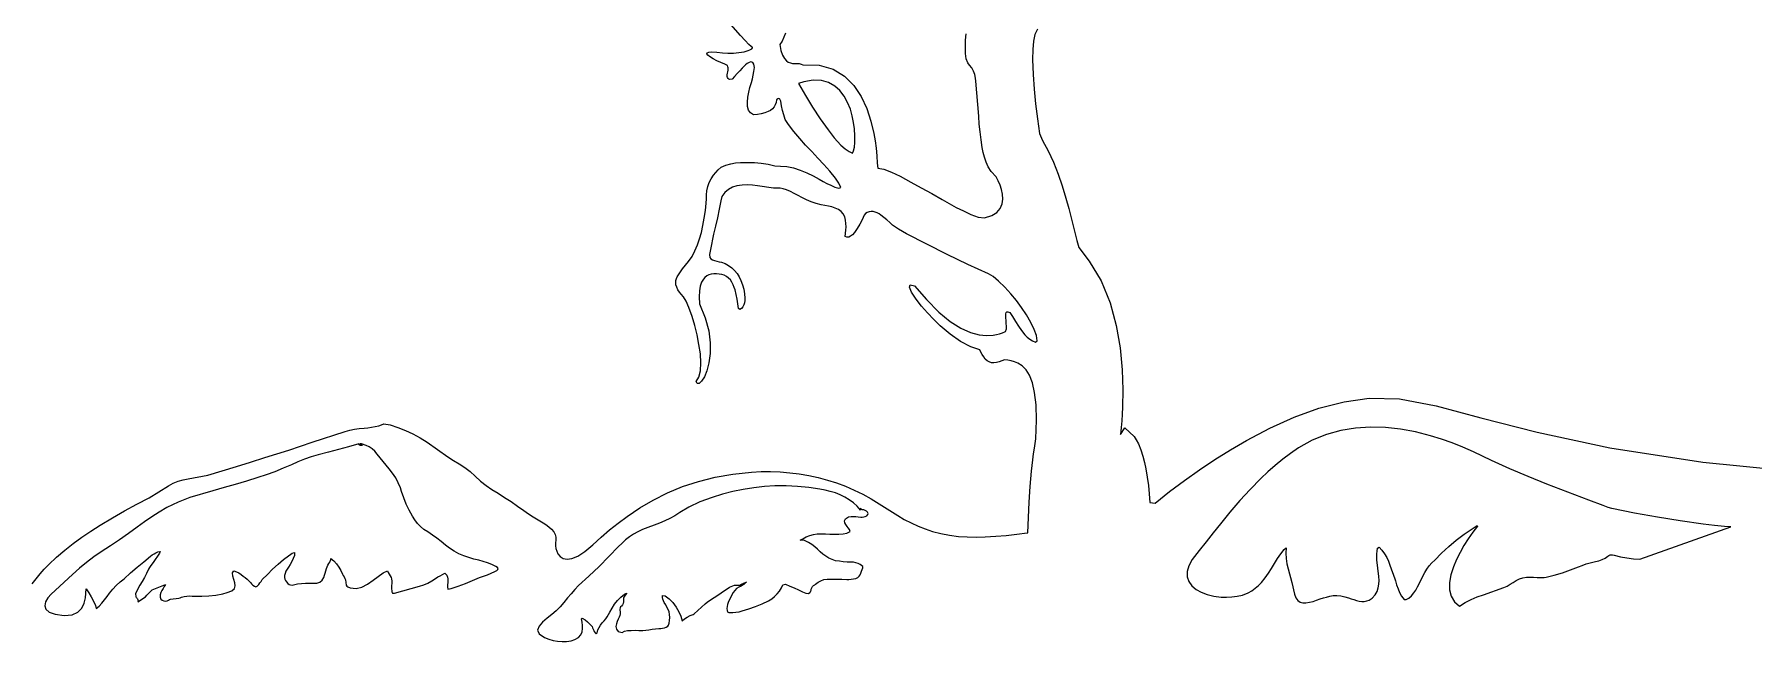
# Model space of a CAD drawing. Extents: x 0.6 to 24.6, y 0.2 to 12.2.
# Drawn here: x 10.96 to 18.5, y 4.69 to 7.35 of the extents above; entities that cross this region are included whole.
import ezdxf

# ---------------------------------------------------------------- set-up
doc = ezdxf.new("R2010")
doc.units = 0
doc.linetypes.add('0', pattern=[0])
doc.layers.add('1', color=7, linetype='0')

msp = doc.modelspace()

# ---------------------------------------------------------------- linework, layer by layer
at = {"layer": '1'}
for points in [[(10.946135, 4.941267), (10.962736, 4.963606), (10.98007, 4.98509), (10.998625, 5.005842), (11.018156, 5.025618), (11.052824, 5.057722), (11.088957, 5.088484), (11.126066, 5.117781), (11.164396, 5.145735), (11.203703, 5.172102), (11.244963, 5.198591), (11.297697, 5.23033), (11.351164, 5.260969), (11.405363, 5.290632), (11.459806, 5.319319), (11.545012, 5.371443), (11.565275, 5.382307), (11.586271, 5.391096), (11.608244, 5.39781), (11.630705, 5.402327), (11.716642, 5.418074), (11.779631, 5.436872), (11.842375, 5.455915), (11.904875, 5.475569), (11.967375, 5.495466), (12.019865, 5.511091), (12.072111, 5.527571), (12.124113, 5.545149), (12.175627, 5.563704), (12.319914, 5.610212), (12.340178, 5.615828), (12.360929, 5.620222), (12.381926, 5.623274), (12.402922, 5.625227), (12.419523, 5.626692), (12.435881, 5.628889), (12.452238, 5.631697), (12.468351, 5.635115), (12.479582, 5.638899), (12.489836, 5.64366), (12.517424, 5.639509), (12.551603, 5.628035), (12.585051, 5.614485), (12.617521, 5.599104), (12.64926, 5.582014), (12.679777, 5.562971), (12.77133, 5.498396), (12.7955, 5.483015), (12.82089, 5.468245), (12.845304, 5.451765), (12.868498, 5.433577), (12.890471, 5.413801), (12.913664, 5.392439), (12.938566, 5.372663), (12.964445, 5.354719), (12.991789, 5.338606), (13.020353, 5.320539), (13.048674, 5.301863), (13.076506, 5.282698), (13.104094, 5.263044), (13.124846, 5.248884), (13.145842, 5.235334), (13.167082, 5.222151), (13.18881, 5.209455), (13.20175, 5.201033), (13.213957, 5.191633), (13.225431, 5.181013), (13.235685, 5.169416), (13.242277, 5.157942), (13.245207, 5.145857), (13.244474, 5.133039), (13.243254, 5.120832), (13.243498, 5.108503), (13.245451, 5.096296), (13.248869, 5.084455), (13.253996, 5.073225), (13.263762, 5.061018), (13.277189, 5.052351), (13.294279, 5.048933), (13.315519, 5.051741), (13.341642, 5.062483), (13.372404, 5.08238), (13.408293, 5.112654), (13.444181, 5.145613), (13.481291, 5.177351), (13.519133, 5.207869), (13.558195, 5.237043), (13.613859, 5.274397), (13.672941, 5.309065), (13.735197, 5.340193), (13.801359, 5.367781), (13.870939, 5.390974), (13.94467, 5.409651), (14.022306, 5.423201), (14.104094, 5.431379), (14.146086, 5.433577), (14.188322, 5.433821), (14.230314, 5.432234), (14.272306, 5.428816), (14.314054, 5.423567), (14.355558, 5.416365), (14.396818, 5.407454), (14.437346, 5.396711), (14.477629, 5.384138), (14.516691, 5.369368), (14.555265, 5.352766), (14.592863, 5.334211), (14.62924, 5.313826), (14.664885, 5.291731), (14.746183, 5.241194), (14.775236, 5.224104), (14.805021, 5.208601), (14.835783, 5.194441), (14.867033, 5.181868), (14.898771, 5.170881), (14.936369, 5.161482), (14.974455, 5.15428), (15.013029, 5.149519), (15.051603, 5.1472), (15.091154, 5.146467), (15.130705, 5.147322), (15.176847, 5.149885), (15.22299, 5.153547), (15.268888, 5.15843), (15.314787, 5.164412), (15.318205, 5.1649), (15.32089, 5.232527), (15.324308, 5.300276), (15.328703, 5.367903), (15.333586, 5.435408), (15.336271, 5.460798), (15.339445, 5.486067), (15.342863, 5.511335), (15.346525, 5.536604), (15.352385, 5.57823), (15.355558, 5.660017), (15.353849, 5.727156), (15.347746, 5.781477), (15.33798, 5.82408), (15.325285, 5.856794), (15.309904, 5.881086), (15.29257, 5.897932), (15.273771, 5.909651), (15.259611, 5.915388), (15.244963, 5.919905), (15.23007, 5.923201), (15.214933, 5.925154), (15.203947, 5.919905), (15.192472, 5.915754), (15.18051, 5.912825), (15.168547, 5.910994), (15.157804, 5.911848), (15.147795, 5.915144), (15.138517, 5.920637), (15.130705, 5.927961), (15.123869, 5.937727), (15.117521, 5.947859), (15.111906, 5.958357), (15.107023, 5.969099), (15.067228, 5.981428), (15.022551, 6.004866), (14.977385, 6.036726), (14.933195, 6.074324), (14.904631, 6.101667), (14.877287, 6.130354), (14.851408, 6.160261), (14.826994, 6.191389), (14.80673, 6.222151), (14.797453, 6.244368), (14.801603, 6.254255), (14.81967, 6.249739), (14.872648, 6.188948), (14.926847, 6.13365), (14.97714, 6.092268), (15.023527, 6.063093), (15.065763, 6.044416), (15.103605, 6.034285), (15.136808, 6.030867), (15.165373, 6.032576), (15.179533, 6.035139), (15.193205, 6.038801), (15.206877, 6.043318), (15.22006, 6.048933), (15.223722, 6.060041), (15.223722, 6.072493), (15.223234, 6.084822), (15.222502, 6.097273), (15.221037, 6.109602), (15.220549, 6.126692), (15.222258, 6.131941), (15.225431, 6.135115), (15.230558, 6.135359), (15.238127, 6.132551), (15.251066, 6.114729), (15.263029, 6.093611), (15.276213, 6.073103), (15.290129, 6.053328), (15.305021, 6.034163), (15.315275, 6.024275), (15.326506, 6.015608), (15.338713, 6.008162), (15.351408, 6.001936), (15.358488, 6.008162), (15.35507, 6.031111), (15.345793, 6.058455), (15.331144, 6.088972), (15.311857, 6.122297), (15.290617, 6.154402), (15.267668, 6.185408), (15.243254, 6.215071), (15.217131, 6.243513), (15.189543, 6.270369), (15.166105, 6.289778), (15.144621, 6.301741), (15.053556, 6.343611), (14.963224, 6.386946), (14.873625, 6.43199), (14.784758, 6.478376), (14.750334, 6.497786), (14.723478, 6.515608), (14.711515, 6.527571), (14.699064, 6.539045), (14.686125, 6.550032), (14.672697, 6.560286), (14.66464, 6.565657), (14.65634, 6.570051), (14.647306, 6.573469), (14.638029, 6.575911), (14.62924, 6.576033), (14.620695, 6.574446), (14.612638, 6.57115), (14.605314, 6.566389), (14.599211, 6.560163), (14.590178, 6.540022), (14.579924, 6.520491), (14.568449, 6.50157), (14.555998, 6.483381), (14.547453, 6.474104), (14.539152, 6.467146), (14.531096, 6.46324), (14.523527, 6.462996), (14.516203, 6.46678), (14.518644, 6.494123), (14.519621, 6.508772), (14.518888, 6.523542), (14.517179, 6.538069), (14.513762, 6.552473), (14.507414, 6.565535), (14.498381, 6.575911), (14.486662, 6.584455), (14.472258, 6.591047), (14.457121, 6.595808), (14.44174, 6.599714), (14.426115, 6.602766), (14.410246, 6.604841), (14.388029, 6.610579), (14.366301, 6.618025), (14.345304, 6.626936), (14.324797, 6.637434), (14.308683, 6.646833), (14.292082, 6.6555), (14.275236, 6.663557), (14.257902, 6.670881), (14.243986, 6.675154), (14.229582, 6.677961), (14.215178, 6.67906), (14.200529, 6.678694), (14.130705, 6.68907), (14.108244, 6.691877), (14.085539, 6.692732), (14.062834, 6.691633), (14.040373, 6.688581), (14.020597, 6.682356), (14.002775, 6.672956), (13.987394, 6.659529), (13.974455, 6.641829), (13.969084, 6.622297), (13.962248, 6.585432), (13.954924, 6.548811), (13.946867, 6.51219), (13.938078, 6.475813), (13.932951, 6.453718), (13.928312, 6.431379), (13.923918, 6.40904), (13.920012, 6.386702), (13.921232, 6.37425), (13.926115, 6.367537), (13.932707, 6.363264), (13.942472, 6.360334), (13.952482, 6.357771), (13.962492, 6.355452), (13.972502, 6.353376), (13.988615, 6.347151), (14.003752, 6.33885), (14.017912, 6.328718), (14.030363, 6.316877), (14.041349, 6.303572), (14.050627, 6.288923), (14.057707, 6.273176), (14.065275, 6.254377), (14.070646, 6.234968), (14.074308, 6.214949), (14.075773, 6.194807), (14.075285, 6.185041), (14.073576, 6.17552), (14.07089, 6.166121), (14.066984, 6.157209), (14.060637, 6.150007), (14.053312, 6.145979), (14.046965, 6.149397), (14.044523, 6.170027), (14.041349, 6.190657), (14.037443, 6.211042), (14.032804, 6.231306), (14.028898, 6.242903), (14.02426, 6.254133), (14.0184, 6.264997), (14.011808, 6.275251), (14.003996, 6.283674), (13.994963, 6.290632), (13.984709, 6.295881), (13.973722, 6.299299), (13.962248, 6.301374), (13.950529, 6.302351), (13.93881, 6.302107), (13.927092, 6.300764), (13.917326, 6.297712), (13.908049, 6.292952), (13.899992, 6.286726), (13.893156, 6.279036), (13.885344, 6.265242), (13.87924, 6.248152), (13.875334, 6.226912), (13.873869, 6.201765), (13.876554, 6.170149), (13.901457, 6.108992), (13.916349, 6.051741), (13.922941, 5.999128), (13.922941, 5.951887), (13.91757, 5.910749), (13.908537, 5.876326), (13.897306, 5.849348), (13.885344, 5.830549), (13.874113, 5.820539), (13.866056, 5.820295), (13.861174, 5.830061), (13.873381, 5.848738), (13.880217, 5.876204), (13.88217, 5.910872), (13.879728, 5.950544), (13.873625, 5.992292), (13.865568, 6.033674), (13.855558, 6.07469), (13.843351, 6.114973), (13.829191, 6.154768), (13.81674, 6.182722), (13.805265, 6.201521), (13.7955, 6.21324), (13.787687, 6.222273), (13.781096, 6.232283), (13.775969, 6.243025), (13.772306, 6.254377), (13.771818, 6.263411), (13.772551, 6.272322), (13.774992, 6.280989), (13.77841, 6.289289), (13.789152, 6.307234), (13.801115, 6.324324), (13.814054, 6.340681), (13.828215, 6.356062), (13.843107, 6.377668), (13.856047, 6.402937), (13.867277, 6.428938), (13.876554, 6.455671), (13.884123, 6.483015), (13.891203, 6.514997), (13.897062, 6.547224), (13.901945, 6.579573), (13.905607, 6.612165), (13.90634, 6.631575), (13.907072, 6.648787), (13.908781, 6.667341), (13.912687, 6.68553), (13.919035, 6.703108), (13.92758, 6.719709), (13.938078, 6.73509), (13.957609, 6.759382), (13.971769, 6.770735), (13.992033, 6.778913), (14.013029, 6.785017), (14.034513, 6.789167), (14.056242, 6.790998), (14.086515, 6.791609), (14.116789, 6.790632), (14.146818, 6.787825), (14.176847, 6.783308), (14.206388, 6.777082), (14.231291, 6.774519), (14.259855, 6.77342), (14.288908, 6.767561), (14.318205, 6.757429), (14.347013, 6.745588), (14.37509, 6.732161), (14.402189, 6.717146), (14.418791, 6.707991), (14.435637, 6.699324), (14.452726, 6.691023), (14.47006, 6.68321), (14.48715, 6.678572), (14.496428, 6.68199), (14.488371, 6.699812), (14.473234, 6.722151), (14.448332, 6.752302), (14.422453, 6.781843), (14.396086, 6.810774), (14.36923, 6.839216), (14.342131, 6.867659), (14.316008, 6.896833), (14.290617, 6.926863), (14.266203, 6.957624), (14.252043, 6.980452), (14.245695, 6.999861), (14.240568, 7.019636), (14.236174, 7.039534), (14.232756, 7.059675), (14.230803, 7.066145), (14.229338, 7.069075), (14.226652, 7.070906), (14.223478, 7.071516), (14.220304, 7.070417), (14.214445, 7.065901), (14.212736, 7.054914), (14.20883, 7.044538), (14.203459, 7.034895), (14.196135, 7.026472), (14.18759, 7.019392), (14.178068, 7.014387), (14.162199, 7.00926), (14.146086, 7.00511), (14.129972, 7.00218), (14.113371, 7.000349), (14.100187, 7.008772), (14.091642, 7.021589), (14.087248, 7.037336), (14.086515, 7.055647), (14.088957, 7.07762), (14.092863, 7.099348), (14.097746, 7.120955), (14.103849, 7.142195), (14.108244, 7.158308), (14.111906, 7.174665), (14.11508, 7.191023), (14.117521, 7.207502), (14.11508, 7.222273), (14.109465, 7.230207), (14.10214, 7.232649), (14.09384, 7.230696), (14.085295, 7.225569), (14.077482, 7.219587), (14.070158, 7.212873), (14.063566, 7.205427), (14.05258, 7.19322), (14.041594, 7.181135), (14.030363, 7.16905), (14.019133, 7.157087), (14.009367, 7.155256), (14.004972, 7.157087), (14.00131, 7.160139), (13.998869, 7.164167), (13.997648, 7.168806), (13.998137, 7.175642), (13.998869, 7.1826), (14.00009, 7.189436), (14.001554, 7.19615), (14.002043, 7.201399), (14.001799, 7.206648), (14.000334, 7.211653), (13.998381, 7.216536), (13.987638, 7.222639), (13.969816, 7.229841), (13.952482, 7.237898), (13.935637, 7.246931), (13.919279, 7.256819), (13.911955, 7.2628), (13.908781, 7.268171), (13.910002, 7.272688), (13.916349, 7.275618), (13.928556, 7.277449), (13.952238, 7.275496), (13.976408, 7.272444), (14.000578, 7.271101), (14.024748, 7.271467), (14.048918, 7.273542), (14.072844, 7.277327), (14.081388, 7.279524), (14.089689, 7.282454), (14.097502, 7.286238), (14.10507, 7.290632), (14.108488, 7.294783), (14.108, 7.298079), (14.103605, 7.300886), (14.093107, 7.309919), (14.076994, 7.326277), (14.056486, 7.34886), (13.866545, 7.565657)], [(14.253019, 7.35887), (14.246672, 7.341291), (14.238371, 7.324446), (14.228361, 7.308577), (14.233488, 7.28343), (14.241056, 7.263044), (14.249113, 7.248152), (14.257658, 7.237776), (14.265715, 7.232038), (14.274992, 7.22801), (14.284758, 7.225935), (14.294767, 7.225813), (14.303801, 7.226301), (14.313078, 7.225325), (14.321867, 7.223005), (14.330168, 7.219343), (14.401945, 7.217878), (14.462492, 7.200544), (14.512541, 7.170271), (14.553312, 7.129499), (14.585783, 7.08116), (14.610685, 7.028303), (14.628996, 6.973249), (14.641935, 6.91905), (14.647551, 6.88658), (14.651945, 6.853865), (14.655119, 6.821028), (14.656828, 6.788069), (14.659758, 6.766218), (14.685881, 6.761091), (14.71884, 6.74864), (14.757658, 6.73033), (14.803801, 6.705427), (14.849943, 6.680159), (14.895597, 6.654402), (14.941008, 6.628157), (14.972013, 6.610701), (15.003263, 6.593977), (15.035002, 6.578108), (15.066984, 6.562849), (15.099455, 6.55113), (15.127775, 6.548445), (15.159513, 6.557722), (15.182219, 6.57176), (15.196867, 6.589216), (15.204924, 6.609114), (15.207609, 6.630598), (15.2059, 6.652205), (15.201506, 6.67198), (15.195646, 6.691267), (15.187834, 6.709944), (15.178801, 6.72801), (15.156828, 6.750959), (15.143888, 6.772444), (15.135099, 6.79283), (15.128019, 6.813826), (15.12216, 6.83531), (15.117765, 6.857038), (15.112394, 6.891096), (15.107756, 6.925398), (15.104338, 6.959822), (15.101896, 6.994246), (15.089201, 7.148298), (15.087492, 7.16197), (15.084562, 7.177595), (15.079191, 7.192488), (15.071623, 7.206404), (15.062101, 7.219099), (15.054045, 7.228865), (15.046476, 7.245832), (15.043303, 7.270369), (15.043303, 7.299055), (15.044523, 7.32762), (15.046965, 7.356184)], [(15.360441, 7.376081), (15.348967, 7.352644), (15.342619, 7.324324), (15.339445, 7.28697), (15.338713, 7.242781), (15.341398, 7.177839), (15.345793, 7.112898), (15.351896, 7.048079), (15.359465, 6.983503), (15.368498, 6.91905), (15.382414, 6.887068), (15.407072, 6.842756), (15.429777, 6.792097), (15.450285, 6.740461), (15.468596, 6.687971), (15.484465, 6.634748), (15.497404, 6.588606), (15.509855, 6.542341), (15.521818, 6.495832), (15.533049, 6.449202), (15.541594, 6.417341), (15.58676, 6.357893), (15.639738, 6.270735), (15.678801, 6.17552), (15.7059, 6.076033), (15.722746, 5.976545), (15.731779, 5.88072), (15.734709, 5.792707), (15.733, 5.716536), (15.731779, 5.686628), (15.729826, 5.656843), (15.727385, 5.627058), (15.723967, 5.597273), (15.74301, 5.626326), (15.784025, 5.587263), (15.793791, 5.573957), (15.803068, 5.556013), (15.813566, 5.52928), (15.822599, 5.502058), (15.830168, 5.474226), (15.836027, 5.44615), (15.842375, 5.409529), (15.847258, 5.372663), (15.85092, 5.335554), (15.852873, 5.298445), (15.876554, 5.295515), (15.940275, 5.345808), (16.005461, 5.394392), (16.071867, 5.441267), (16.139494, 5.486311), (16.208342, 5.529524), (16.278166, 5.570906), (16.380217, 5.624739), (16.486906, 5.672224), (16.596037, 5.711653), (16.706388, 5.740217), (16.816984, 5.755598), (16.950041, 5.752668), (17.111174, 5.722029), (17.306486, 5.670515), (17.554777, 5.60655), (17.873869, 5.538679), (18.282316, 5.475203), (18.798185, 5.424299)]]:
    msp.add_lwpolyline(points, dxfattribs=at)
for points in [[(14.53842, 7.024641), (14.526457, 7.054304), (14.511076, 7.082014), (14.492277, 7.106672), (14.469572, 7.126814), (14.442717, 7.141951), (14.411222, 7.150984), (14.374846, 7.152449), (14.333586, 7.145857), (14.311369, 7.138288), (14.341154, 7.085676), (14.372404, 7.033918), (14.405607, 6.983381), (14.440275, 6.933821), (14.453703, 6.916243), (14.467619, 6.899275), (14.482023, 6.882673), (14.49716, 6.866682), (14.515471, 6.850569), (14.53256, 6.838728), (14.548429, 6.832014), (14.552824, 6.842024), (14.555998, 6.858137), (14.557951, 6.879255), (14.558195, 6.908796), (14.556486, 6.938215), (14.55258, 6.96739), (14.546476, 6.996321)], [(17.233244, 5.159773), (17.290861, 5.197737), (17.292814, 5.194563), (17.27133, 5.167219), (17.25131, 5.138655), (17.232756, 5.109114), (17.215666, 5.078718), (17.200285, 5.047468), (17.186613, 5.015364), (17.175627, 4.980574), (17.169767, 4.94676), (17.169279, 4.915144), (17.176359, 4.886457), (17.191252, 4.861677), (17.213957, 4.842878), (17.238371, 4.858381), (17.264006, 4.871931), (17.290617, 4.883528), (17.317961, 4.893171), (17.408537, 4.924299), (17.422453, 4.931379), (17.435881, 4.938948), (17.449308, 4.946882), (17.462492, 4.955183), (17.476652, 4.962385), (17.491789, 4.967268), (17.507414, 4.969954), (17.523283, 4.970198), (17.538664, 4.969587), (17.553801, 4.969221), (17.569181, 4.969221), (17.584562, 4.969465), (17.593351, 4.970564), (17.629484, 4.979475), (17.665373, 4.989973), (17.700773, 5.001814), (17.735685, 5.015242), (17.752531, 5.021955), (17.769621, 5.028059), (17.786711, 5.03343), (17.804289, 5.038191), (17.811125, 5.039656), (17.825773, 5.042341), (17.839933, 5.047102), (17.853117, 5.053938), (17.86508, 5.062727), (17.869474, 5.065779), (17.874357, 5.067732), (17.879728, 5.068342), (17.885099, 5.06761), (17.892179, 5.066389), (17.920256, 5.060041), (17.948576, 5.055037), (17.97714, 5.051252), (18.005705, 5.048689), (18.404142, 5.190535), (18.377287, 5.192488), (18.332365, 5.196638), (18.283537, 5.202375), (18.182707, 5.217268), (18.082121, 5.233747), (17.981779, 5.251936), (17.881926, 5.271711), (17.865324, 5.276106), (17.843596, 5.284895), (17.781828, 5.30821), (17.72006, 5.331648), (17.658293, 5.355085), (17.596525, 5.378645), (17.514982, 5.411726), (17.434416, 5.446272), (17.354094, 5.482405), (17.274748, 5.520002), (17.228605, 5.540632), (17.18173, 5.559431), (17.134123, 5.576399), (17.086027, 5.591536), (17.020597, 5.608259), (16.954435, 5.620344), (16.888273, 5.627668), (16.822355, 5.629255), (16.756681, 5.625105), (16.691984, 5.614241), (16.628508, 5.59654), (16.56674, 5.57115), (16.506437, 5.537825), (16.471281, 5.513533), (16.436857, 5.487898), (16.403654, 5.46092), (16.371428, 5.4326), (16.340422, 5.403059), (16.293791, 5.355574), (16.248869, 5.306623), (16.205168, 5.256208), (16.16342, 5.204451), (16.13217, 5.165388), (16.101164, 5.126081), (16.070402, 5.086775), (16.03964, 5.047224), (16.02426, 5.020002), (16.017424, 4.994856), (16.017912, 4.971785), (16.024992, 4.950911), (16.03842, 4.9326), (16.056486, 4.916731), (16.079435, 4.903791), (16.105558, 4.89366), (16.134611, 4.886702), (16.166105, 4.882917), (16.190031, 4.882429), (16.213713, 4.883772), (16.237394, 4.886824), (16.260588, 4.891829), (16.285002, 4.901472), (16.301359, 4.910627), (16.316496, 4.92137), (16.330656, 4.933699), (16.343351, 4.947248), (16.359465, 4.966658), (16.373869, 4.987532), (16.387785, 5.008772), (16.401213, 5.030256), (16.414396, 5.051985), (16.428312, 5.072737), (16.442961, 5.09239), (16.452482, 5.098982), (16.451262, 5.075666), (16.452238, 5.052473), (16.455656, 5.029402), (16.461027, 5.006697), (16.477629, 4.946516), (16.488615, 4.895979), (16.494963, 4.879499), (16.503508, 4.867903), (16.513273, 4.860701), (16.524992, 4.857283), (16.537931, 4.856916), (16.554289, 4.859968), (16.570158, 4.863997), (16.586027, 4.868757), (16.601652, 4.874372), (16.615568, 4.879011), (16.629484, 4.883039), (16.643644, 4.886457), (16.657804, 4.889387), (16.675138, 4.889753), (16.692228, 4.888044), (16.709318, 4.884504), (16.725676, 4.879133), (16.737394, 4.875349), (16.749357, 4.871687), (16.76132, 4.868391), (16.773283, 4.865339), (16.784269, 4.863874), (16.795256, 4.863997), (16.806242, 4.86595), (16.81674, 4.869612), (16.829924, 4.878645), (16.843107, 4.892561), (16.851164, 4.906599), (16.856047, 4.922712), (16.858976, 4.939314), (16.859953, 4.95616), (16.858732, 4.973005), (16.85092, 5.046736), (16.850431, 5.059553), (16.850676, 5.072248), (16.851652, 5.084944), (16.853605, 5.097639), (16.860441, 5.1024), (16.872892, 5.088484), (16.884123, 5.073347), (16.893644, 5.057234), (16.901701, 5.040266), (16.908049, 5.022566), (16.928801, 4.96324), (16.93173, 4.954084), (16.936857, 4.93675), (16.943205, 4.919661), (16.950285, 4.903059), (16.958586, 4.886946), (16.964201, 4.879011), (16.97006, 4.872419), (16.979094, 4.871565), (16.990812, 4.878279), (17.002287, 4.888899), (17.012785, 4.900862), (17.021574, 4.913801), (17.029142, 4.927595), (17.061613, 4.990217), (17.070402, 5.005232), (17.080656, 5.019392), (17.091887, 5.032698), (17.104338, 5.044905), (17.134855, 5.075544), (17.166349, 5.104963), (17.199308, 5.133039)], [(12.769377, 4.937849), (12.769133, 4.927229), (12.770353, 4.917585), (12.78549, 4.920271), (12.816984, 4.931257), (12.848478, 4.942854), (12.879484, 4.955305), (12.910246, 4.968489), (12.927336, 4.974592), (12.944426, 4.98094), (12.961271, 4.987776), (12.977873, 4.994856), (12.986174, 4.999617), (12.990568, 5.004011), (12.991789, 5.008162), (12.988859, 5.012556), (12.982023, 5.017317), (12.963957, 5.025862), (12.945402, 5.033186), (12.926359, 5.039289), (12.907072, 5.044172), (12.885344, 5.04991), (12.862638, 5.055891), (12.840666, 5.063704), (12.819181, 5.073225), (12.798429, 5.084333), (12.778898, 5.096907), (12.760099, 5.111067), (12.741545, 5.126326), (12.722502, 5.141096), (12.703215, 5.155378), (12.683439, 5.16905), (12.665129, 5.179914), (12.65048, 5.192488), (12.637297, 5.206526), (12.625578, 5.221785), (12.615568, 5.238264), (12.60092, 5.264021), (12.58798, 5.290632), (12.576994, 5.317976), (12.567717, 5.346052), (12.562346, 5.361799), (12.553312, 5.384626), (12.541838, 5.406477), (12.52841, 5.426985), (12.513029, 5.44615), (12.499601, 5.461897), (12.486418, 5.477888), (12.473478, 5.494246), (12.461027, 5.510725), (12.451017, 5.52281), (12.439299, 5.533308), (12.426115, 5.541975), (12.411955, 5.548689), (12.391935, 5.555159), (12.384611, 5.555769), (12.384123, 5.553572), (12.384855, 5.551497), (12.386564, 5.54991), (12.388762, 5.549421), (12.382414, 5.549421), (12.38217, 5.551008), (12.381437, 5.552473), (12.380705, 5.553938), (12.379728, 5.555159), (12.335295, 5.542585), (12.290861, 5.530256), (12.246183, 5.518538), (12.201506, 5.507063), (12.171476, 5.498274), (12.141691, 5.488264), (12.112394, 5.476912), (12.08383, 5.464216), (12.047697, 5.448225), (12.010832, 5.433455), (11.973722, 5.419905), (11.936125, 5.407576), (11.887053, 5.392317), (11.837736, 5.377668), (11.78842, 5.363386), (11.738859, 5.349592), (11.638517, 5.320173), (11.586271, 5.299788), (11.537687, 5.275618), (11.503996, 5.25572), (11.471037, 5.234846), (11.438566, 5.212751), (11.407072, 5.18968), (11.368498, 5.161726), (11.329191, 5.134382), (11.289396, 5.107771), (11.249357, 5.081892), (11.216154, 5.059309), (11.183928, 5.035139), (11.152922, 5.009382), (11.123381, 4.982161), (11.029142, 4.896101), (11.014738, 4.879133), (11.004728, 4.861921), (11.00131, 4.844954), (11.005949, 4.829573), (11.020353, 4.816755), (11.046476, 4.807112), (11.085539, 4.802107), (11.120695, 4.805525), (11.146086, 4.816999), (11.16342, 4.834455), (11.174162, 4.856062), (11.179777, 4.879499), (11.182951, 4.918928), (11.194426, 4.901472), (11.205168, 4.883528), (11.214933, 4.864973), (11.223478, 4.84593), (11.227385, 4.832991), (11.239592, 4.842634), (11.252043, 4.856062), (11.264006, 4.869978), (11.274992, 4.884626), (11.285246, 4.899885), (11.299406, 4.917585), (11.314787, 4.934187), (11.331388, 4.949446), (11.349211, 4.963484), (11.377775, 4.988752), (11.406584, 5.013655), (11.435881, 5.038069), (11.465422, 5.061995), (11.47299, 5.067854), (11.480803, 5.073103), (11.489103, 5.077742), (11.497892, 5.081526), (11.508146, 5.083113), (11.50424, 5.075788), (11.495451, 5.061872), (11.486418, 5.048201), (11.476896, 5.034895), (11.466887, 5.021833), (11.461271, 5.013411), (11.456633, 5.004866), (11.447599, 4.986921), (11.438322, 4.969221), (11.428312, 4.951765), (11.418058, 4.934675), (11.399992, 4.899153), (11.400969, 4.884504), (11.40341, 4.88133), (11.405851, 4.878035), (11.408049, 4.874739), (11.410246, 4.871199), (11.410978, 4.866926), (11.409758, 4.861921), (11.443205, 4.884016), (11.449308, 4.890852), (11.455412, 4.897566), (11.46176, 4.90428), (11.468107, 4.910749), (11.472746, 4.914045), (11.48715, 4.920637), (11.501799, 4.926863), (11.516447, 4.932356), (11.531584, 4.937361), (11.525724, 4.929426), (11.520353, 4.921003), (11.515471, 4.912336), (11.511076, 4.903425), (11.507902, 4.891951), (11.507414, 4.881697), (11.510832, 4.873518), (11.516691, 4.869001), (11.523283, 4.866194), (11.530607, 4.865339), (11.537931, 4.86656), (11.544523, 4.869856), (11.548674, 4.871809), (11.553068, 4.873518), (11.589201, 4.877546), (11.59506, 4.879866), (11.60092, 4.881941), (11.606779, 4.883894), (11.612883, 4.885725), (11.624601, 4.887068), (11.63632, 4.887556), (11.648283, 4.887434), (11.660002, 4.88658), (11.691008, 4.886213), (11.722013, 4.8878), (11.752775, 4.891462), (11.783293, 4.896955), (11.80258, 4.902571), (11.822111, 4.910627), (11.833586, 4.921003), (11.837004, 4.932844), (11.835051, 4.945784), (11.82675, 4.974348), (11.825529, 4.989485), (11.831388, 4.998396), (11.842619, 4.994246), (11.853361, 4.988997), (11.863371, 4.982405), (11.872648, 4.974836), (11.881193, 4.968489), (11.88925, 4.961775), (11.896818, 4.954451), (11.904142, 4.94676), (11.909025, 4.940779), (11.914885, 4.935408), (11.921232, 4.930891), (11.928312, 4.927351), (11.934172, 4.931257), (11.940275, 4.937727), (11.94589, 4.944685), (11.951017, 4.951887), (11.9559, 4.959333), (11.978361, 4.982405), (12.001554, 5.004866), (12.025236, 5.026594), (12.049406, 5.047834), (12.087248, 5.074934), (12.098234, 5.078962), (12.097013, 5.065779), (12.091887, 5.052107), (12.085783, 5.038923), (12.078703, 5.026228), (12.070646, 5.014143), (12.065031, 5.005476), (12.060148, 4.996321), (12.056242, 4.986799), (12.053312, 4.976912), (12.053068, 4.969465), (12.054533, 4.962019), (12.057463, 4.955183), (12.062101, 4.949202), (12.068693, 4.94261), (12.074064, 4.938459), (12.080412, 4.936018), (12.087248, 4.935286), (12.09384, 4.936506), (12.110929, 4.940535), (12.128508, 4.942976), (12.146086, 4.943953), (12.163664, 4.943464), (12.180265, 4.94322), (12.195158, 4.944563), (12.208342, 4.948591), (12.21884, 4.957258), (12.22592, 4.968489), (12.229338, 4.978376), (12.232512, 4.988508), (12.235197, 4.99864), (12.237638, 5.008894), (12.240568, 5.016096), (12.243986, 5.023054), (12.247892, 5.029646), (12.252287, 5.035994), (12.254484, 5.0399), (12.255949, 5.04405), (12.256926, 5.048445), (12.25717, 5.052839), (12.270109, 5.041365), (12.281828, 5.028547), (12.291838, 5.014631), (12.300627, 4.999617), (12.307707, 4.98387), (12.311857, 4.977766), (12.315519, 4.971418), (12.318937, 4.964827), (12.322111, 4.958113), (12.324308, 4.935774), (12.32675, 4.931135), (12.331144, 4.927229), (12.341398, 4.922834), (12.367765, 4.920271), (12.393644, 4.926863), (12.418547, 4.939924), (12.442472, 4.956404), (12.464933, 4.973616), (12.486418, 4.98863), (12.506193, 4.99864), (12.509611, 4.99095), (12.513273, 4.983381), (12.517424, 4.976057), (12.521818, 4.968855), (12.52426, 4.962507), (12.524748, 4.952742), (12.524748, 4.942976), (12.52426, 4.933332), (12.523527, 4.923567), (12.523771, 4.917707), (12.524504, 4.911848), (12.525724, 4.906111), (12.527433, 4.900496), (12.536955, 4.899519), (12.645842, 4.930403), (12.664885, 4.93675), (12.683195, 4.944563), (12.700773, 4.954084), (12.717375, 4.964949), (12.72714, 4.971052), (12.737394, 4.976789), (12.747648, 4.982161), (12.758146, 4.987165), (12.766203, 4.979475), (12.770109, 4.97032), (12.771086, 4.962263), (12.771086, 4.954084), (12.770597, 4.945906)], [(12.389494, 5.549299), (12.396818, 5.549299)], [(13.626554, 4.736189), (13.639738, 4.737043), (13.653898, 4.739607), (13.668303, 4.741804), (13.682707, 4.743635), (13.697111, 4.744978), (13.705656, 4.745222), (13.713957, 4.746321), (13.722013, 4.748152), (13.73007, 4.750959), (13.736418, 4.754744), (13.740568, 4.759993), (13.743498, 4.768171), (13.744963, 4.780622), (13.745207, 4.793196), (13.744474, 4.805769), (13.742521, 4.81822), (13.738127, 4.828718), (13.733244, 4.83885), (13.727629, 4.848738), (13.721525, 4.858381), (13.717619, 4.865583), (13.714933, 4.873274), (13.713469, 4.88133), (13.713224, 4.889509), (13.724943, 4.888288), (13.742277, 4.875593), (13.758879, 4.858503), (13.773527, 4.838606), (13.785978, 4.81822), (13.794279, 4.798567), (13.79965, 4.777815), (13.810637, 4.786848), (13.822355, 4.794661), (13.834806, 4.801374), (13.84799, 4.806868), (13.852385, 4.809187), (13.901457, 4.853865), (13.910246, 4.860823), (13.919767, 4.867781), (13.940519, 4.880964), (13.961027, 4.894392), (13.981291, 4.908064), (14.001554, 4.92198), (14.007902, 4.926008), (14.014738, 4.929548), (14.021818, 4.932356), (14.029142, 4.934675), (14.052824, 4.935652), (14.057951, 4.937849), (14.062834, 4.94029), (14.067472, 4.942976), (14.072111, 4.945906), (14.081877, 4.948591), (14.07675, 4.943342), (14.071135, 4.938704), (14.065031, 4.934675), (14.058439, 4.931379), (14.048429, 4.926374), (14.039152, 4.919905), (14.030851, 4.912092), (14.024015, 4.903181), (14.018644, 4.893293), (14.00131, 4.858381), (13.998381, 4.849958), (13.996916, 4.841291), (13.996428, 4.83238), (13.997404, 4.823591), (13.998625, 4.820051), (14.001066, 4.817122), (14.004484, 4.81529), (14.008146, 4.81468), (14.022062, 4.815168), (14.035734, 4.816511), (14.04965, 4.818708), (14.063078, 4.821882), (14.092863, 4.830549), (14.12216, 4.840925), (14.150969, 4.852888), (14.179045, 4.866316), (14.192961, 4.874861), (14.205656, 4.884993), (14.217131, 4.896467), (14.227385, 4.909285), (14.235929, 4.923079), (14.242033, 4.936628), (14.25424, 4.93907), (14.273283, 4.931379), (14.292082, 4.923323), (14.310637, 4.914778), (14.328947, 4.905745), (14.343596, 4.899763), (14.355314, 4.899031), (14.360929, 4.902815), (14.363371, 4.905989), (14.36508, 4.909651), (14.365812, 4.913557), (14.365812, 4.917585), (14.368742, 4.923445), (14.372648, 4.928694), (14.377287, 4.93321), (14.382658, 4.936995), (14.385588, 4.93907), (14.396574, 4.947859), (14.408781, 4.954695), (14.422209, 4.959333), (14.436125, 4.961531), (14.457609, 4.962019), (14.479338, 4.962019), (14.500822, 4.961531), (14.522306, 4.960554), (14.532316, 4.960432), (14.542326, 4.96092), (14.552336, 4.962263), (14.562101, 4.964216), (14.57089, 4.968122), (14.576506, 4.974104), (14.581388, 4.98094), (14.585051, 4.988386), (14.587736, 4.996199), (14.593351, 5.010969), (14.593596, 5.017317), (14.582121, 5.025129), (14.572599, 5.030134), (14.56259, 5.033674), (14.552092, 5.035872), (14.541349, 5.036482), (14.52426, 5.036726), (14.507414, 5.037825), (14.490568, 5.039778), (14.473722, 5.042585), (14.458586, 5.047346), (14.444181, 5.053694), (14.430754, 5.06175), (14.418058, 5.07115), (14.406584, 5.082014), (14.394621, 5.093245), (14.381926, 5.103743), (14.368986, 5.113752), (14.355314, 5.12303), (14.337004, 5.130842), (14.318449, 5.132551), (14.329435, 5.138777), (14.344328, 5.146833), (14.360197, 5.153181), (14.376554, 5.157698), (14.3934, 5.160261), (14.410246, 5.160872), (14.429533, 5.160139), (14.44882, 5.159407), (14.468107, 5.15904), (14.487394, 5.158674), (14.506681, 5.160139), (14.523527, 5.163923), (14.537199, 5.170759), (14.535002, 5.179304), (14.529387, 5.186262), (14.524015, 5.193342), (14.518888, 5.200788), (14.51425, 5.208479), (14.512785, 5.218), (14.517179, 5.226667), (14.529875, 5.23448), (14.541349, 5.237288), (14.552092, 5.237043), (14.56259, 5.236311), (14.573332, 5.235334), (14.58383, 5.233992), (14.590666, 5.233625), (14.597502, 5.23448), (14.604094, 5.236433), (14.610197, 5.239363), (14.615324, 5.244856), (14.616301, 5.250471), (14.613859, 5.255964), (14.609465, 5.260237), (14.604094, 5.263533), (14.598234, 5.265608), (14.592131, 5.266584), (14.587248, 5.267561), (14.586271, 5.269026), (14.585539, 5.270369), (14.584562, 5.271833), (14.583586, 5.273176), (14.583586, 5.264997), (14.568449, 5.281599), (14.551603, 5.296736), (14.533537, 5.310286), (14.514494, 5.322126), (14.49423, 5.332136), (14.472502, 5.340315), (14.450285, 5.347029), (14.42758, 5.3524), (14.404631, 5.356306), (14.355558, 5.36363), (14.306242, 5.368635), (14.256926, 5.371199), (14.207365, 5.371443), (14.160734, 5.368025), (14.114347, 5.362654), (14.068205, 5.355085), (14.022306, 5.345686), (13.976896, 5.334089), (13.932219, 5.320662), (13.878019, 5.300398), (13.828947, 5.277327), (13.789885, 5.253645), (13.7684, 5.240217), (13.746183, 5.22801), (13.723478, 5.217146), (13.700041, 5.207502), (13.62509, 5.178816), (13.605314, 5.169783), (13.586271, 5.159285), (13.567961, 5.1472), (13.550871, 5.13365), (13.535002, 5.118757), (13.520597, 5.104597), (13.478117, 5.06053), (13.434904, 5.017317), (13.390471, 4.97508), (13.345304, 4.933821), (13.328215, 4.915876), (13.311857, 4.897566), (13.295744, 4.878889), (13.280119, 4.859724), (13.263517, 4.840681), (13.245939, 4.822737), (13.227385, 4.805769), (13.207609, 4.790144), (13.187101, 4.772932), (13.171476, 4.755354), (13.164885, 4.73802), (13.171232, 4.721174), (13.195646, 4.704817), (13.214201, 4.697493), (13.233244, 4.692122), (13.252775, 4.688581), (13.272551, 4.687239), (13.292326, 4.687849), (13.312101, 4.690535), (13.329191, 4.696028), (13.344084, 4.705427), (13.354582, 4.717146), (13.360441, 4.73033), (13.36215, 4.744368), (13.362394, 4.75865), (13.360929, 4.772688), (13.358, 4.786604), (13.361174, 4.7899), (13.373381, 4.782331), (13.384611, 4.773664), (13.394865, 4.763899), (13.404142, 4.753035), (13.406828, 4.747663), (13.409269, 4.74217), (13.411467, 4.736555), (13.413664, 4.73094), (13.417326, 4.725935), (13.422941, 4.721296), (13.426359, 4.725691), (13.429777, 4.738508), (13.435392, 4.74925), (13.44174, 4.759626), (13.449064, 4.769392), (13.457121, 4.778547), (13.464445, 4.787336), (13.471037, 4.796492), (13.47714, 4.806135), (13.482512, 4.816267), (13.491789, 4.834578), (13.503019, 4.851789), (13.515715, 4.867781), (13.530119, 4.882551), (13.545988, 4.895613), (13.555754, 4.900007), (13.55551, 4.897078), (13.554289, 4.894392), (13.552336, 4.892195), (13.549894, 4.89073), (13.545988, 4.887068), (13.543303, 4.882429), (13.541838, 4.877302), (13.541838, 4.871931), (13.541838, 4.868391), (13.542082, 4.861433), (13.540617, 4.854719), (13.537443, 4.848616), (13.532804, 4.843489), (13.529631, 4.839582), (13.527433, 4.835188), (13.525969, 4.830427), (13.525724, 4.825422), (13.526945, 4.817732), (13.526945, 4.809919), (13.52548, 4.802229), (13.522551, 4.794905), (13.518156, 4.785139), (13.51425, 4.775007), (13.51132, 4.764631), (13.508879, 4.754133), (13.510832, 4.741804), (13.519377, 4.732283), (13.536711, 4.726912), (13.546476, 4.732649), (13.55966, 4.735701), (13.576262, 4.736433), (13.593107, 4.736799), (13.609953, 4.736677)]]:
    msp.add_lwpolyline(points, close=True, dxfattribs=at)

doc.saveas('drawing.dxf')
